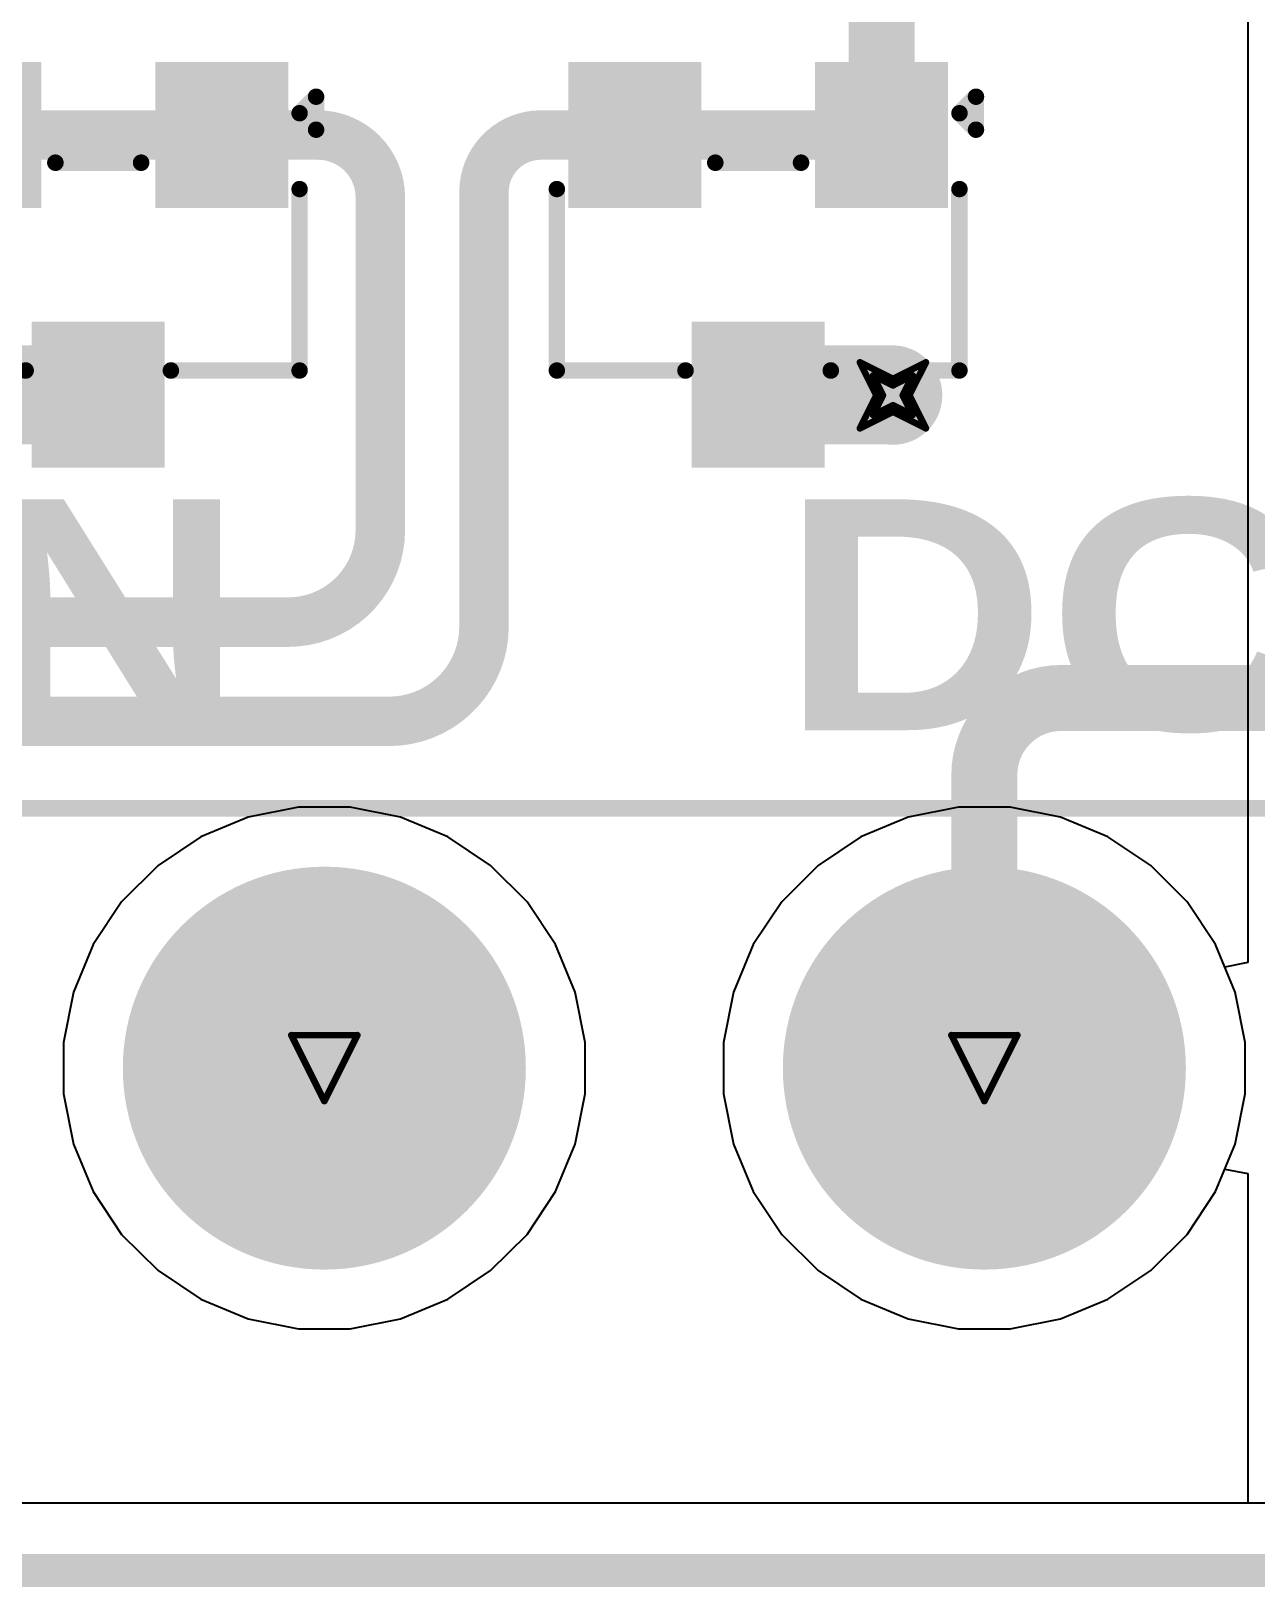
# Model space of a CAD drawing. Header units: inches. Extents: x -2 to 5376, y -4 to 5426.
# Drawn here: x 88.07 to 97.49, y -3.62 to 8.36 of the extents above; entities that cross this region are included whole.
import ezdxf

# ---------------------------------------------------------------- set-up
doc = ezdxf.new("R2010")
doc.units = ezdxf.units.IN
for name, color, linetype in [('Board Outline', 216, 'Continuous'), ('Bottom Layer', 5, 'Continuous'), ('Bottom Solder', 6, 'Continuous'), ('Drill Drawing', 1, 'Continuous'), ('Layer 1', 16, 'Continuous'), ('Layer 2', 76, 'Continuous'), ('Multi-Layer', 9, 'Continuous'), ('Pad Holes', 156, 'Continuous'), ('Top Layer', 1, 'Continuous'), ('Top Overlay', 2, 'Continuous'), ('Top Paste', 8, 'Continuous'), ('Top Solder', 216, 'Continuous'), ('Via Holes', 16, 'Continuous')]:
    doc.layers.add(name, color=color, linetype=linetype)
doc.styles.add('Arial Black_Bold', font='', dxfattribs={"height": 0.2})
doc.styles.get('Arial Black_Bold').set_extended_font_data('Arial Black', bold=True)

# ---------------------------------------------------------------- blocks, each defined once
blk = doc.blocks.new('DB2ERM_5_08_14P_GN_254')
at = {"layer": 'Bottom Layer'}
h = blk.add_hatch(color=5, dxfattribs=at)
edge = h.paths.add_edge_path()
edge.add_arc((22.86, 0), 1.5, 0, 360)
h = blk.add_hatch(color=5, dxfattribs=at)
edge = h.paths.add_edge_path()
edge.add_arc((27.94, 0), 1.5, 0, 360)
at = {"layer": 'Bottom Solder'}
h = blk.add_hatch(color=6, dxfattribs=at)
edge = h.paths.add_edge_path()
edge.add_arc((22.86, 0), 1.551, 0, 360)
h = blk.add_hatch(color=6, dxfattribs=at)
edge = h.paths.add_edge_path()
edge.add_arc((27.94, 0), 1.551, 0, 360)
at = {"layer": 'Layer 1'}
h = blk.add_hatch(color=16, dxfattribs=at)
edge = h.paths.add_edge_path()
edge.add_arc((22.86, 0), 1.5, 0, 360)
h = blk.add_hatch(color=16, dxfattribs=at)
edge = h.paths.add_edge_path()
edge.add_arc((27.94, 0), 1.5, 0, 360)
at = {"layer": 'Layer 2'}
h = blk.add_hatch(color=76, dxfattribs=at)
edge = h.paths.add_edge_path()
edge.add_arc((22.86, 0), 1.5, 0, 360)
h = blk.add_hatch(color=76, dxfattribs=at)
edge = h.paths.add_edge_path()
edge.add_arc((27.94, 0), 1.5, 0, 360)
at = {"layer": 'Multi-Layer'}
h = blk.add_hatch(color=9, dxfattribs=at)
edge = h.paths.add_edge_path()
edge.add_arc((22.86, 0), 1.5, 0, 360)
h = blk.add_hatch(color=9, dxfattribs=at)
edge = h.paths.add_edge_path()
edge.add_arc((27.94, 0), 1.5, 0, 360)
at = {"layer": 'Pad Holes'}
h = blk.add_hatch(color=7, dxfattribs=at)
edge = h.paths.add_edge_path()
edge.add_arc((22.86, 0), 0.95, 0, 360)
h = blk.add_hatch(color=7, dxfattribs=at)
edge = h.paths.add_edge_path()
edge.add_arc((27.94, 0), 0.95, 0, 360)
at = {"layer": 'Top Layer'}
h = blk.add_hatch(color=1, dxfattribs=at)
edge = h.paths.add_edge_path()
edge.add_arc((22.86, 0), 1.5, 0, 360)
h = blk.add_hatch(color=1, dxfattribs=at)
edge = h.paths.add_edge_path()
edge.add_arc((27.94, 0), 1.5, 0, 360)
at = {"layer": 'Top Solder'}
h = blk.add_hatch(color=216, dxfattribs=at)
edge = h.paths.add_edge_path()
edge.add_arc((22.86, 0), 1.551, 0, 360)
h = blk.add_hatch(color=216, dxfattribs=at)
edge = h.paths.add_edge_path()
edge.add_arc((27.94, 0), 1.551, 0, 360)
at = {"layer": 'Top Overlay'}
for points in [[(-40.64, 2, 0.127, 0.127, 0), (40.64, 2, 0.127, 0.127, 0)], [(-40.64, -3.838, 0.127, 0.127, 0), (40.64, -3.838, 0.127, 0.127, 0)]]:
    blk.add_lwpolyline(points, format="xyseb", dxfattribs=at)
blk = doc.blocks.new('SOT_23_264')
at = {"layer": 'Top Layer'}
for points in [[(-0.41, 1.46), (0.41, 1.46), (0.41, 0.54), (-0.41, 0.54)], [(-1.36, -0.54), (-0.54, -0.54), (-0.54, -1.46), (-1.36, -1.46)], [(0.54, -0.54), (1.36, -0.54), (1.36, -1.46), (0.54, -1.46)]]:
    blk.add_hatch(color=1, dxfattribs=at).paths.add_polyline_path(points)
at = {"layer": 'Top Paste'}
for points in [[(-0.41, 1.46), (0.41, 1.46), (0.41, 0.54), (-0.41, 0.54)], [(-1.36, -0.54), (-0.54, -0.54), (-0.54, -1.46), (-1.36, -1.46)], [(0.54, -0.54), (1.36, -0.54), (1.36, -1.46), (0.54, -1.46)]]:
    blk.add_hatch(color=8, dxfattribs=at).paths.add_polyline_path(points)
at = {"layer": 'Top Solder'}
for points in [[(-0.512, 1.562), (0.512, 1.562), (0.512, 0.438), (-0.512, 0.438)], [(-1.462, -0.438), (-0.438, -0.438), (-0.438, -1.562), (-1.462, -1.562)], [(0.438, -0.438), (1.462, -0.438), (1.462, -1.562), (0.438, -1.562)]]:
    blk.add_hatch(color=216, dxfattribs=at).paths.add_polyline_path(points)
at = {"layer": 'Top Overlay'}
for points in [[(-1.549, 0.813, 0.127, 0.127, 0), (-1.549, -0.584, 0.127, 0.127, 0)], [(-0.559, 0.813, 0.127, 0.127, 0), (-1.549, 0.813, 0.127, 0.127, 0)], [(1.549, 0.813, 0.127, 0.127, 0), (0.559, 0.813, 0.127, 0.127, 0)], [(1.549, -0.584, 0.127, 0.127, 0), (1.549, 0.813, 0.127, 0.127, 0)], [(0.33, -0.787, 0.127, 0.127, 0), (-0.33, -0.787, 0.127, 0.127, 0)], [(-1.549, -1.168, 0.127, 0.127, 0), (-1.676, -1.041, 0.127, 0.127, 0)], [(-1.676, -1.041, 0.127, 0.127, 0), (-1.676, -1.295, 0.127, 0.127, 0)], [(-1.549, -1.168, 0.127, 0.127, 0), (-1.676, -1.295, 0.127, 0.127, 0)]]:
    blk.add_lwpolyline(points, format="xyseb", dxfattribs=at)
for points in [[(-1.581, 0.813, 0.0635, 0.0635, 1), (-1.518, 0.813, 0.0635, 0.0635, 1)], [(-1.581, 0.813, 0.0635, 0.0635, 1), (-1.518, 0.813, 0.0635, 0.0635, 1)], [(-0.591, 0.813, 0.0635, 0.0635, 1), (-0.527, 0.813, 0.0635, 0.0635, 1)], [(0.527, 0.813, 0.0635, 0.0635, 1), (0.591, 0.813, 0.0635, 0.0635, 1)], [(1.518, 0.813, 0.0635, 0.0635, 1), (1.581, 0.813, 0.0635, 0.0635, 1)], [(1.518, 0.813, 0.0635, 0.0635, 1), (1.581, 0.813, 0.0635, 0.0635, 1)], [(-1.581, -0.584, 0.0635, 0.0635, 1), (-1.518, -0.584, 0.0635, 0.0635, 1)], [(1.518, -0.584, 0.0635, 0.0635, 1), (1.581, -0.584, 0.0635, 0.0635, 1)], [(-0.362, -0.787, 0.0635, 0.0635, 1), (-0.298, -0.787, 0.0635, 0.0635, 1)], [(0.298, -0.787, 0.0635, 0.0635, 1), (0.362, -0.787, 0.0635, 0.0635, 1)], [(-1.708, -1.041, 0.0635, 0.0635, 1), (-1.645, -1.041, 0.0635, 0.0635, 1)], [(-1.708, -1.041, 0.0635, 0.0635, 1), (-1.645, -1.041, 0.0635, 0.0635, 1)], [(-1.581, -1.168, 0.0635, 0.0635, 1), (-1.518, -1.168, 0.0635, 0.0635, 1)], [(-1.581, -1.168, 0.0635, 0.0635, 1), (-1.518, -1.168, 0.0635, 0.0635, 1)], [(-1.708, -1.295, 0.0635, 0.0635, 1), (-1.645, -1.295, 0.0635, 0.0635, 1)], [(-1.708, -1.295, 0.0635, 0.0635, 1), (-1.645, -1.295, 0.0635, 0.0635, 1)]]:
    blk.add_lwpolyline(points, format="xyseb", close=True, dxfattribs=at)
blk = doc.blocks.new('SOT_23_265')
at = {"layer": 'Top Layer'}
for points in [[(-0.41, 1.46), (0.41, 1.46), (0.41, 0.54), (-0.41, 0.54)], [(-1.36, -0.54), (-0.54, -0.54), (-0.54, -1.46), (-1.36, -1.46)], [(0.54, -0.54), (1.36, -0.54), (1.36, -1.46), (0.54, -1.46)]]:
    blk.add_hatch(color=1, dxfattribs=at).paths.add_polyline_path(points)
at = {"layer": 'Top Paste'}
for points in [[(-0.41, 1.46), (0.41, 1.46), (0.41, 0.54), (-0.41, 0.54)], [(-1.36, -0.54), (-0.54, -0.54), (-0.54, -1.46), (-1.36, -1.46)], [(0.54, -0.54), (1.36, -0.54), (1.36, -1.46), (0.54, -1.46)]]:
    blk.add_hatch(color=8, dxfattribs=at).paths.add_polyline_path(points)
at = {"layer": 'Top Solder'}
for points in [[(-0.512, 1.562), (0.512, 1.562), (0.512, 0.438), (-0.512, 0.438)], [(-1.462, -0.438), (-0.438, -0.438), (-0.438, -1.562), (-1.462, -1.562)], [(0.438, -0.438), (1.462, -0.438), (1.462, -1.562), (0.438, -1.562)]]:
    blk.add_hatch(color=216, dxfattribs=at).paths.add_polyline_path(points)
at = {"layer": 'Top Overlay'}
for points in [[(-1.549, 0.813, 0.127, 0.127, 0), (-1.549, -0.584, 0.127, 0.127, 0)], [(-0.559, 0.813, 0.127, 0.127, 0), (-1.549, 0.813, 0.127, 0.127, 0)], [(1.549, 0.813, 0.127, 0.127, 0), (0.559, 0.813, 0.127, 0.127, 0)], [(1.549, -0.584, 0.127, 0.127, 0), (1.549, 0.813, 0.127, 0.127, 0)], [(0.33, -0.787, 0.127, 0.127, 0), (-0.33, -0.787, 0.127, 0.127, 0)], [(-1.549, -1.168, 0.127, 0.127, 0), (-1.676, -1.041, 0.127, 0.127, 0)], [(-1.676, -1.041, 0.127, 0.127, 0), (-1.676, -1.295, 0.127, 0.127, 0)], [(-1.549, -1.168, 0.127, 0.127, 0), (-1.676, -1.295, 0.127, 0.127, 0)]]:
    blk.add_lwpolyline(points, format="xyseb", dxfattribs=at)
for points in [[(-1.581, 0.813, 0.0635, 0.0635, 1), (-1.518, 0.813, 0.0635, 0.0635, 1)], [(-1.581, 0.813, 0.0635, 0.0635, 1), (-1.518, 0.813, 0.0635, 0.0635, 1)], [(-0.591, 0.813, 0.0635, 0.0635, 1), (-0.527, 0.813, 0.0635, 0.0635, 1)], [(0.527, 0.813, 0.0635, 0.0635, 1), (0.591, 0.813, 0.0635, 0.0635, 1)], [(1.518, 0.813, 0.0635, 0.0635, 1), (1.581, 0.813, 0.0635, 0.0635, 1)], [(1.518, 0.813, 0.0635, 0.0635, 1), (1.581, 0.813, 0.0635, 0.0635, 1)], [(-1.581, -0.584, 0.0635, 0.0635, 1), (-1.518, -0.584, 0.0635, 0.0635, 1)], [(1.518, -0.584, 0.0635, 0.0635, 1), (1.581, -0.584, 0.0635, 0.0635, 1)], [(-0.362, -0.787, 0.0635, 0.0635, 1), (-0.298, -0.787, 0.0635, 0.0635, 1)], [(0.298, -0.787, 0.0635, 0.0635, 1), (0.362, -0.787, 0.0635, 0.0635, 1)], [(-1.708, -1.041, 0.0635, 0.0635, 1), (-1.645, -1.041, 0.0635, 0.0635, 1)], [(-1.708, -1.041, 0.0635, 0.0635, 1), (-1.645, -1.041, 0.0635, 0.0635, 1)], [(-1.581, -1.168, 0.0635, 0.0635, 1), (-1.518, -1.168, 0.0635, 0.0635, 1)], [(-1.581, -1.168, 0.0635, 0.0635, 1), (-1.518, -1.168, 0.0635, 0.0635, 1)], [(-1.708, -1.295, 0.0635, 0.0635, 1), (-1.645, -1.295, 0.0635, 0.0635, 1)], [(-1.708, -1.295, 0.0635, 0.0635, 1), (-1.645, -1.295, 0.0635, 0.0635, 1)]]:
    blk.add_lwpolyline(points, format="xyseb", close=True, dxfattribs=at)

msp = doc.modelspace()

# ---------------------------------------------------------------- hatches: boundary and pattern name
at = {"layer": 'Bottom Layer'}
h = msp.add_hatch(color=5, dxfattribs=at)
edge = h.paths.add_edge_path()
edge.add_arc((94.701, 5.556), 0.3, 0, 360)
at = {"layer": 'Layer 1'}
h = msp.add_hatch(color=16, dxfattribs=at)
edge = h.paths.add_edge_path()
edge.add_arc((94.701, 5.556), 0.3, 0, 360)
at = {"layer": 'Layer 2'}
h = msp.add_hatch(color=76, dxfattribs=at)
edge = h.paths.add_edge_path()
edge.add_arc((94.701, 5.556), 0.3, 0, 360)
at = {"layer": 'Top Layer'}
h = msp.add_hatch(color=1, dxfattribs=at)
edge = h.paths.add_edge_path()
edge.add_arc((94.701, 5.556), 0.3, 0, 360)
at = {"layer": 'Via Holes'}
h = msp.add_hatch(color=7, dxfattribs=at)
edge = h.paths.add_edge_path()
edge.add_arc((94.701, 5.556), 0.15, 0, 360)

# ---------------------------------------------------------------- linework, layer by layer
at = {"layer": 'Board Outline'}
msp.add_lwpolyline([(1.478, -3.491, 0.254, 0.254, 0), (135.382, -3.491, 0.254, 0.254, 0)], format="xyseb", dxfattribs=at)
at = {"layer": 'Drill Drawing'}
for points in [[(94.447, 5.81, 0.0508, 0.0508, 0), (94.701, 5.683, 0.0508, 0.0508, 0)], [(94.447, 5.81, 0.0508, 0.0508, 0), (94.574, 5.556, 0.0508, 0.0508, 0)], [(94.701, 5.683, 0.0508, 0.0508, 0), (94.955, 5.81, 0.0508, 0.0508, 0)], [(94.828, 5.556, 0.0508, 0.0508, 0), (94.955, 5.81, 0.0508, 0.0508, 0)], [(94.549, 5.709, 0.0508, 0.0508, 0), (94.701, 5.632, 0.0508, 0.0508, 0)], [(94.549, 5.709, 0.0508, 0.0508, 0), (94.625, 5.556, 0.0508, 0.0508, 0)], [(94.701, 5.632, 0.0508, 0.0508, 0), (94.853, 5.709, 0.0508, 0.0508, 0)], [(94.777, 5.556, 0.0508, 0.0508, 0), (94.853, 5.709, 0.0508, 0.0508, 0)], [(94.447, 5.302, 0.0508, 0.0508, 0), (94.574, 5.556, 0.0508, 0.0508, 0)], [(94.549, 5.404, 0.0508, 0.0508, 0), (94.625, 5.556, 0.0508, 0.0508, 0)], [(94.777, 5.556, 0.0508, 0.0508, 0), (94.853, 5.404, 0.0508, 0.0508, 0)], [(94.828, 5.556, 0.0508, 0.0508, 0), (94.955, 5.302, 0.0508, 0.0508, 0)], [(94.447, 5.302, 0.0508, 0.0508, 0), (94.701, 5.429, 0.0508, 0.0508, 0)], [(94.549, 5.404, 0.0508, 0.0508, 0), (94.701, 5.48, 0.0508, 0.0508, 0)], [(94.701, 5.48, 0.0508, 0.0508, 0), (94.853, 5.404, 0.0508, 0.0508, 0)], [(94.701, 5.429, 0.0508, 0.0508, 0), (94.955, 5.302, 0.0508, 0.0508, 0)], [(90.071, 0.63, 0.0508, 0.0508, 0), (90.579, 0.63, 0.0508, 0.0508, 0)], [(90.071, 0.63, 0.0508, 0.0508, 0), (90.325, 0.122, 0.0508, 0.0508, 0)], [(90.325, 0.122, 0.0508, 0.0508, 0), (90.579, 0.63, 0.0508, 0.0508, 0)], [(95.151, 0.63, 0.0508, 0.0508, 0), (95.659, 0.63, 0.0508, 0.0508, 0)], [(95.151, 0.63, 0.0508, 0.0508, 0), (95.405, 0.122, 0.0508, 0.0508, 0)], [(95.405, 0.122, 0.0508, 0.0508, 0), (95.659, 0.63, 0.0508, 0.0508, 0)]]:
    msp.add_lwpolyline(points, format="xyseb", dxfattribs=at)
for points in [[(94.434, 5.81, 0.0254, 0.0254, 1), (94.46, 5.81, 0.0254, 0.0254, 1)], [(94.434, 5.81, 0.0254, 0.0254, 1), (94.46, 5.81, 0.0254, 0.0254, 1)], [(94.942, 5.81, 0.0254, 0.0254, 1), (94.968, 5.81, 0.0254, 0.0254, 1)], [(94.942, 5.81, 0.0254, 0.0254, 1), (94.968, 5.81, 0.0254, 0.0254, 1)], [(94.536, 5.709, 0.0254, 0.0254, 1), (94.561, 5.709, 0.0254, 0.0254, 1)], [(94.536, 5.709, 0.0254, 0.0254, 1), (94.561, 5.709, 0.0254, 0.0254, 1)], [(94.688, 5.683, 0.0254, 0.0254, 1), (94.714, 5.683, 0.0254, 0.0254, 1)], [(94.688, 5.683, 0.0254, 0.0254, 1), (94.714, 5.683, 0.0254, 0.0254, 1)], [(94.688, 5.632, 0.0254, 0.0254, 1), (94.714, 5.632, 0.0254, 0.0254, 1)], [(94.688, 5.632, 0.0254, 0.0254, 1), (94.714, 5.632, 0.0254, 0.0254, 1)], [(94.841, 5.709, 0.0254, 0.0254, 1), (94.866, 5.709, 0.0254, 0.0254, 1)], [(94.841, 5.709, 0.0254, 0.0254, 1), (94.866, 5.709, 0.0254, 0.0254, 1)], [(94.561, 5.556, 0.0254, 0.0254, 1), (94.587, 5.556, 0.0254, 0.0254, 1)], [(94.561, 5.556, 0.0254, 0.0254, 1), (94.587, 5.556, 0.0254, 0.0254, 1)], [(94.612, 5.556, 0.0254, 0.0254, 1), (94.637, 5.556, 0.0254, 0.0254, 1)], [(94.612, 5.556, 0.0254, 0.0254, 1), (94.637, 5.556, 0.0254, 0.0254, 1)], [(94.764, 5.556, 0.0254, 0.0254, 1), (94.79, 5.556, 0.0254, 0.0254, 1)], [(94.764, 5.556, 0.0254, 0.0254, 1), (94.79, 5.556, 0.0254, 0.0254, 1)], [(94.815, 5.556, 0.0254, 0.0254, 1), (94.841, 5.556, 0.0254, 0.0254, 1)], [(94.815, 5.556, 0.0254, 0.0254, 1), (94.841, 5.556, 0.0254, 0.0254, 1)], [(94.536, 5.404, 0.0254, 0.0254, 1), (94.561, 5.404, 0.0254, 0.0254, 1)], [(94.536, 5.404, 0.0254, 0.0254, 1), (94.561, 5.404, 0.0254, 0.0254, 1)], [(94.688, 5.48, 0.0254, 0.0254, 1), (94.714, 5.48, 0.0254, 0.0254, 1)], [(94.688, 5.48, 0.0254, 0.0254, 1), (94.714, 5.48, 0.0254, 0.0254, 1)], [(94.688, 5.429, 0.0254, 0.0254, 1), (94.714, 5.429, 0.0254, 0.0254, 1)], [(94.688, 5.429, 0.0254, 0.0254, 1), (94.714, 5.429, 0.0254, 0.0254, 1)], [(94.841, 5.404, 0.0254, 0.0254, 1), (94.866, 5.404, 0.0254, 0.0254, 1)], [(94.841, 5.404, 0.0254, 0.0254, 1), (94.866, 5.404, 0.0254, 0.0254, 1)], [(94.434, 5.302, 0.0254, 0.0254, 1), (94.46, 5.302, 0.0254, 0.0254, 1)], [(94.434, 5.302, 0.0254, 0.0254, 1), (94.46, 5.302, 0.0254, 0.0254, 1)], [(94.942, 5.302, 0.0254, 0.0254, 1), (94.968, 5.302, 0.0254, 0.0254, 1)], [(94.942, 5.302, 0.0254, 0.0254, 1), (94.968, 5.302, 0.0254, 0.0254, 1)], [(90.058, 0.63, 0.0254, 0.0254, 1), (90.084, 0.63, 0.0254, 0.0254, 1)], [(90.058, 0.63, 0.0254, 0.0254, 1), (90.084, 0.63, 0.0254, 0.0254, 1)], [(90.566, 0.63, 0.0254, 0.0254, 1), (90.592, 0.63, 0.0254, 0.0254, 1)], [(90.566, 0.63, 0.0254, 0.0254, 1), (90.592, 0.63, 0.0254, 0.0254, 1)], [(95.138, 0.63, 0.0254, 0.0254, 1), (95.164, 0.63, 0.0254, 0.0254, 1)], [(95.138, 0.63, 0.0254, 0.0254, 1), (95.164, 0.63, 0.0254, 0.0254, 1)], [(95.646, 0.63, 0.0254, 0.0254, 1), (95.672, 0.63, 0.0254, 0.0254, 1)], [(95.646, 0.63, 0.0254, 0.0254, 1), (95.672, 0.63, 0.0254, 0.0254, 1)], [(90.312, 0.122, 0.0254, 0.0254, 1), (90.338, 0.122, 0.0254, 0.0254, 1)], [(90.312, 0.122, 0.0254, 0.0254, 1), (90.338, 0.122, 0.0254, 0.0254, 1)], [(95.392, 0.122, 0.0254, 0.0254, 1), (95.418, 0.122, 0.0254, 0.0254, 1)], [(95.392, 0.122, 0.0254, 0.0254, 1), (95.418, 0.122, 0.0254, 0.0254, 1)]]:
    msp.add_lwpolyline(points, format="xyseb", close=True, dxfattribs=at)
at = {"layer": 'Layer 1'}
for p, q in [((89.739, 2.307), (89.374, 2.156)), ((90.127, 2.384), (89.739, 2.307)), ((90.523, 2.384), (90.127, 2.384)), ((90.911, 2.307), (90.523, 2.384)), ((91.276, 2.156), (90.911, 2.307)), ((94.819, 2.307), (94.454, 2.156)), ((95.207, 2.384), (94.819, 2.307)), ((95.603, 2.384), (95.207, 2.384)), ((95.991, 2.307), (95.603, 2.384)), ((96.356, 2.156), (95.991, 2.307)), ((89.374, 2.156), (89.045, 1.936)), ((91.605, 1.936), (91.276, 2.156)), ((94.454, 2.156), (94.125, 1.936)), ((96.685, 1.936), (96.356, 2.156)), ((89.045, 1.936), (88.765, 1.656)), ((91.885, 1.656), (91.605, 1.936)), ((94.125, 1.936), (93.845, 1.656)), ((96.965, 1.656), (96.685, 1.936)), ((88.765, 1.656), (88.546, 1.328)), ((92.104, 1.328), (91.885, 1.656)), ((93.845, 1.656), (93.626, 1.328)), ((97.184, 1.328), (96.965, 1.656)), ((88.546, 1.328), (88.394, 0.962)), ((92.256, 0.962), (92.104, 1.328)), ((93.626, 1.328), (93.474, 0.962)), ((97.336, 0.962), (97.184, 1.328)), ((88.394, 0.962), (88.317, 0.574)), ((92.333, 0.574), (92.256, 0.962)), ((93.474, 0.962), (93.397, 0.574)), ((97.413, 0.574), (97.336, 0.962)), ((88.317, 0.574), (88.317, 0.179)), ((92.333, 0.179), (92.333, 0.574)), ((93.397, 0.574), (93.397, 0.179)), ((97.413, 0.179), (97.413, 0.574)), ((88.317, 0.179), (88.394, -0.209)), ((92.256, -0.209), (92.333, 0.179)), ((93.397, 0.179), (93.474, -0.209)), ((97.336, -0.209), (97.413, 0.179)), ((88.394, -0.209), (88.546, -0.575)), ((92.104, -0.575), (92.256, -0.209)), ((93.474, -0.209), (93.626, -0.575)), ((97.184, -0.575), (97.336, -0.209)), ((88.546, -0.575), (88.765, -0.904)), ((91.885, -0.904), (92.104, -0.575)), ((93.626, -0.575), (93.845, -0.904)), ((96.965, -0.904), (97.184, -0.575)), ((88.765, -0.904), (89.045, -1.183)), ((91.605, -1.183), (91.885, -0.904)), ((93.845, -0.904), (94.125, -1.183)), ((96.685, -1.183), (96.965, -0.904)), ((89.045, -1.183), (89.374, -1.403)), ((91.276, -1.403), (91.605, -1.183)), ((94.125, -1.183), (94.454, -1.403)), ((96.356, -1.403), (96.685, -1.183)), ((89.374, -1.403), (89.739, -1.554)), ((90.911, -1.554), (91.276, -1.403)), ((94.454, -1.403), (94.819, -1.554)), ((95.991, -1.554), (96.356, -1.403)), ((89.739, -1.554), (90.127, -1.632)), ((90.523, -1.632), (90.911, -1.554)), ((94.819, -1.554), (95.207, -1.632)), ((95.603, -1.632), (95.991, -1.554)), ((90.127, -1.632), (90.523, -1.632)), ((95.207, -1.632), (95.603, -1.632)), ((106.401, -2.973), (3.873, -2.973))]:
    msp.add_line(p, q, dxfattribs=at)
at = {"layer": 'Layer 2'}
for p, q in [((97.434, 24.065), (97.434, 1.189)), ((89.739, 2.307), (89.374, 2.156)), ((90.127, 2.384), (89.739, 2.307)), ((90.523, 2.384), (90.127, 2.384)), ((90.911, 2.307), (90.523, 2.384)), ((91.276, 2.156), (90.911, 2.307)), ((94.819, 2.307), (94.454, 2.156)), ((95.207, 2.384), (94.819, 2.307)), ((95.603, 2.384), (95.207, 2.384)), ((95.991, 2.307), (95.603, 2.384)), ((96.356, 2.156), (95.991, 2.307)), ((89.374, 2.156), (89.045, 1.936)), ((91.605, 1.936), (91.276, 2.156)), ((94.454, 2.156), (94.125, 1.936)), ((96.685, 1.936), (96.356, 2.156)), ((89.045, 1.936), (88.765, 1.656)), ((91.885, 1.656), (91.605, 1.936)), ((94.125, 1.936), (93.845, 1.656)), ((96.965, 1.656), (96.685, 1.936)), ((88.765, 1.656), (88.546, 1.328)), ((92.104, 1.328), (91.885, 1.656)), ((93.845, 1.656), (93.626, 1.328)), ((97.184, 1.328), (96.965, 1.656)), ((88.546, 1.328), (88.394, 0.962)), ((92.256, 0.962), (92.104, 1.328)), ((93.626, 1.328), (93.474, 0.962)), ((97.257, 1.154), (97.184, 1.328)), ((97.434, 1.189), (97.257, 1.154)), ((88.394, 0.962), (88.317, 0.574)), ((92.333, 0.574), (92.256, 0.962)), ((93.474, 0.962), (93.397, 0.574)), ((88.317, 0.574), (88.317, 0.179)), ((92.333, 0.179), (92.333, 0.574)), ((93.397, 0.574), (93.397, 0.179)), ((88.317, 0.179), (88.394, -0.209)), ((92.256, -0.209), (92.333, 0.179)), ((93.397, 0.179), (93.474, -0.209)), ((88.394, -0.209), (88.546, -0.575)), ((92.104, -0.575), (92.256, -0.209)), ((93.474, -0.209), (93.626, -0.575)), ((97.184, -0.575), (97.257, -0.401)), ((97.257, -0.401), (97.434, -0.436)), ((97.434, -0.436), (97.434, -2.973)), ((88.546, -0.575), (88.765, -0.904)), ((91.885, -0.904), (92.104, -0.575)), ((93.626, -0.575), (93.845, -0.904)), ((96.965, -0.904), (97.184, -0.575)), ((88.765, -0.904), (89.045, -1.183)), ((91.605, -1.183), (91.885, -0.904)), ((93.845, -0.904), (94.125, -1.183)), ((96.685, -1.183), (96.965, -0.904)), ((89.045, -1.183), (89.374, -1.403)), ((91.276, -1.403), (91.605, -1.183)), ((94.125, -1.183), (94.454, -1.403)), ((96.356, -1.403), (96.685, -1.183)), ((89.374, -1.403), (89.739, -1.554)), ((90.911, -1.554), (91.276, -1.403)), ((94.454, -1.403), (94.819, -1.554)), ((95.991, -1.554), (96.356, -1.403)), ((89.739, -1.554), (90.127, -1.632)), ((90.523, -1.632), (90.911, -1.554)), ((94.819, -1.554), (95.207, -1.632)), ((95.603, -1.632), (95.991, -1.554)), ((90.127, -1.632), (90.523, -1.632)), ((95.207, -1.632), (95.603, -1.632)), ((97.434, -2.973), (3.873, -2.973))]:
    msp.add_line(p, q, dxfattribs=at)
at = {"layer": 'Top Layer'}
for points in [[(94.614, 7.56, 0.508, 0.508, 0), (94.614, 9.479, 0.508, 0.508, 0)], [(87.635, 7.56, 0.381, 0.381, 0), (89.535, 7.56, 0.381, 0.381, 0)], [(89.535, 7.56, 0.381, 0.381, 0), (89.754, 7.56, 0.381, 0.381, 0)], [(89.754, 7.56, 0.381, 0.381, 0), (90.276, 7.56, 0.381, 0.381, 0)], [(90.276, 7.56, 0.381, 0.381, -0.413262), (90.756, 7.081, 0.381, 0.381, 0)], [(91.554, 7.122, 0.381, 0.381, -0.414214), (91.992, 7.56, 0.381, 0.381, 0)], [(91.992, 7.56, 0.381, 0.381, 0), (94.614, 7.56, 0.381, 0.381, 0)], [(91.554, 3.776, 0.381, 0.381, 0), (91.554, 7.122, 0.381, 0.381, 0)], [(90.756, 7.081, 0.381, 0.381, 0), (90.756, 7.081, 0.381, 0.381, 0)], [(90.756, 7.081, 0.381, 0.381, -0.000107), (90.756, 7.081, 0.381, 0.381, 0)], [(90.756, 7.081, 0.381, 0.381, 0), (90.756, 4.518, 0.381, 0.381, 0)], [(87.552, 5.56, 0.762, 0.762, 0), (88.585, 5.56, 0.762, 0.762, 0)], [(88.585, 5.56, 0.762, 0.762, 0), (88.589, 5.564, 0.762, 0.762, 0)], [(93.66, 5.564, 0.762, 0.762, 0), (93.664, 5.56, 0.762, 0.762, 0)], [(93.664, 5.56, 0.762, 0.762, 0), (94.697, 5.56, 0.762, 0.762, 0)], [(94.697, 5.56, 0.762, 0.762, 0), (94.701, 5.556, 0.762, 0.762, 0)], [(90.756, 4.518, 0.381, 0.381, -0.414214), (90.048, 3.81, 0.381, 0.381, 0)], [(83.414, 3.81, 0.381, 0.381, 0), (90.048, 3.81, 0.381, 0.381, 0)], [(91.554, 3.776, 0.381, 0.381, -0.414214), (90.824, 3.046, 0.381, 0.381, 0)], [(95.405, 2.635, 0.508, 0.508, -0.414214), (95.996, 3.226, 0.508, 0.508, 0)], [(95.996, 3.226, 0.508, 0.508, 0), (102.016, 3.226, 0.508, 0.508, 0)], [(85.915, 3.046, 0.381, 0.381, 0), (90.824, 3.046, 0.381, 0.381, 0)], [(95.405, 0.376, 0.508, 0.508, 0), (95.405, 2.635, 0.508, 0.508, 0)]]:
    msp.add_lwpolyline(points, format="xyseb", dxfattribs=at)
for points in [[(94.487, 7.56, 0.254, 0.254, 1), (94.741, 7.56, 0.254, 0.254, 1)], [(89.439, 7.56, 0.191, 0.191, 1), (89.63, 7.56, 0.191, 0.191, 1)], [(89.439, 7.56, 0.191, 0.191, 1), (89.63, 7.56, 0.191, 0.191, 1)], [(89.659, 7.56, 0.191, 0.191, 1), (89.849, 7.56, 0.191, 0.191, 1)], [(89.659, 7.56, 0.191, 0.191, 1), (89.849, 7.56, 0.191, 0.191, 1)], [(90.18, 7.56, 0.191, 0.191, 1), (90.371, 7.56, 0.191, 0.191, 1)], [(90.18, 7.56, 0.191, 0.191, 1), (90.371, 7.56, 0.191, 0.191, 1)], [(91.897, 7.56, 0.191, 0.191, 1), (92.087, 7.56, 0.191, 0.191, 1)], [(91.897, 7.56, 0.191, 0.191, 1), (92.087, 7.56, 0.191, 0.191, 1)], [(94.519, 7.56, 0.191, 0.191, 1), (94.71, 7.56, 0.191, 0.191, 1)], [(91.459, 7.122, 0.191, 0.191, 1), (91.649, 7.122, 0.191, 0.191, 1)], [(91.459, 7.122, 0.191, 0.191, 1), (91.649, 7.122, 0.191, 0.191, 1)], [(90.661, 7.081, 0.191, 0.191, 1), (90.851, 7.081, 0.191, 0.191, 1)], [(90.661, 7.081, 0.191, 0.191, 1), (90.851, 7.081, 0.191, 0.191, 1)], [(90.661, 7.081, 0.191, 0.191, 1), (90.851, 7.081, 0.191, 0.191, 1)], [(90.661, 7.081, 0.191, 0.191, 1), (90.851, 7.081, 0.191, 0.191, 1)], [(90.661, 7.081, 0.191, 0.191, 1), (90.851, 7.081, 0.191, 0.191, 1)], [(90.661, 7.081, 0.191, 0.191, 1), (90.851, 7.081, 0.191, 0.191, 1)], [(88.394, 5.56, 0.381, 0.381, 1), (88.775, 5.56, 0.381, 0.381, 1)], [(88.394, 5.56, 0.381, 0.381, 1), (88.775, 5.56, 0.381, 0.381, 1)], [(88.398, 5.564, 0.381, 0.381, 1), (88.779, 5.564, 0.381, 0.381, 1)], [(93.47, 5.564, 0.381, 0.381, 1), (93.851, 5.564, 0.381, 0.381, 1)], [(93.474, 5.56, 0.381, 0.381, 1), (93.855, 5.56, 0.381, 0.381, 1)], [(93.474, 5.56, 0.381, 0.381, 1), (93.855, 5.56, 0.381, 0.381, 1)], [(94.506, 5.56, 0.381, 0.381, 1), (94.887, 5.56, 0.381, 0.381, 1)], [(94.506, 5.56, 0.381, 0.381, 1), (94.887, 5.56, 0.381, 0.381, 1)], [(94.51, 5.556, 0.381, 0.381, 1), (94.891, 5.556, 0.381, 0.381, 1)], [(90.661, 4.518, 0.191, 0.191, 1), (90.851, 4.518, 0.191, 0.191, 1)], [(90.661, 4.518, 0.191, 0.191, 1), (90.851, 4.518, 0.191, 0.191, 1)], [(89.953, 3.81, 0.191, 0.191, 1), (90.144, 3.81, 0.191, 0.191, 1)], [(89.953, 3.81, 0.191, 0.191, 1), (90.144, 3.81, 0.191, 0.191, 1)], [(91.459, 3.776, 0.191, 0.191, 1), (91.649, 3.776, 0.191, 0.191, 1)], [(91.459, 3.776, 0.191, 0.191, 1), (91.649, 3.776, 0.191, 0.191, 1)], [(95.869, 3.226, 0.254, 0.254, 1), (96.123, 3.226, 0.254, 0.254, 1)], [(95.869, 3.226, 0.254, 0.254, 1), (96.123, 3.226, 0.254, 0.254, 1)], [(90.729, 3.046, 0.191, 0.191, 1), (90.919, 3.046, 0.191, 0.191, 1)], [(90.729, 3.046, 0.191, 0.191, 1), (90.919, 3.046, 0.191, 0.191, 1)], [(95.278, 2.635, 0.254, 0.254, 1), (95.532, 2.635, 0.254, 0.254, 1)], [(95.278, 2.635, 0.254, 0.254, 1), (95.532, 2.635, 0.254, 0.254, 1)], [(95.278, 0.376, 0.254, 0.254, 1), (95.532, 0.376, 0.254, 0.254, 1)]]:
    msp.add_lwpolyline(points, format="xyseb", close=True, dxfattribs=at)

# ---------------------------------------------------------------- block references
at = {"rotation": 180}
for name, p in [('SOT_23_265', (88.585, 6.56)), ('SOT_23_264', (93.664, 6.56))]:
    msp.add_blockref(name, p, dxfattribs=at)
msp.add_blockref('DB2ERM_5_08_14P_GN_254', (67.465, 0.376))

# ---------------------------------------------------------------- texts
at = {"layer": 'Top Overlay', "style": 'Arial Black_Bold'}
for s, p in [('IC-N', (83.872, 2.978)), ('DC-P', (93.834, 2.978))]:
    msp.add_text(s, height=1.778, rotation=360, dxfattribs=at).set_placement(p)

doc.saveas('drawing.dxf')
